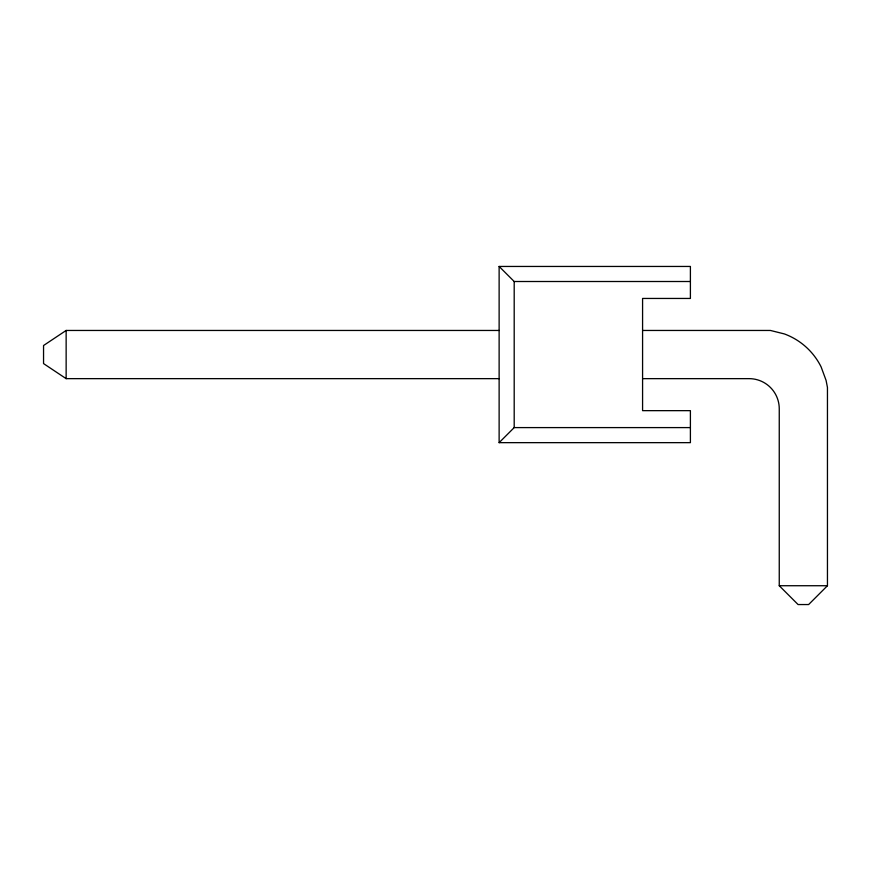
<?xml version="1.0" encoding="UTF-8"?>
<svg xmlns="http://www.w3.org/2000/svg" width="871" height="871" viewBox="0 0 871 871"><rect width="100%" height="100%" fill="white"/><g stroke="black" fill="none" stroke-linecap="round" stroke-linejoin="round"><path stroke-width="1.31" d="M499.127 442.653L690.398 442.653L690.398 410.655L642.58 410.655L642.58 298.448L690.398 298.448L690.398 266.45L499.127 266.45L499.127 442.653L514.195 427.596L690.398 427.596M643.038 330.457L770.432 330.457L784.401 333.941A66.74 66.74 0 0 1 821.103 366.876L826.078 380.387L827.45 387.464L827.45 585.726L808.626 604.55L798.086 604.55L779.251 585.726L779.251 408.771A30.126 30.126 0 0 0 749.136 378.645L643.038 378.645M499.127 330.457L66.142 330.457L43.55 345.515L43.55 363.588L66.142 378.645L499.127 378.645M499.127 266.45L514.195 281.507L690.398 281.507M779.251 585.726L827.45 585.726M514.195 281.507L514.195 427.596M66.142 330.457L66.142 378.645"/></g></svg>
